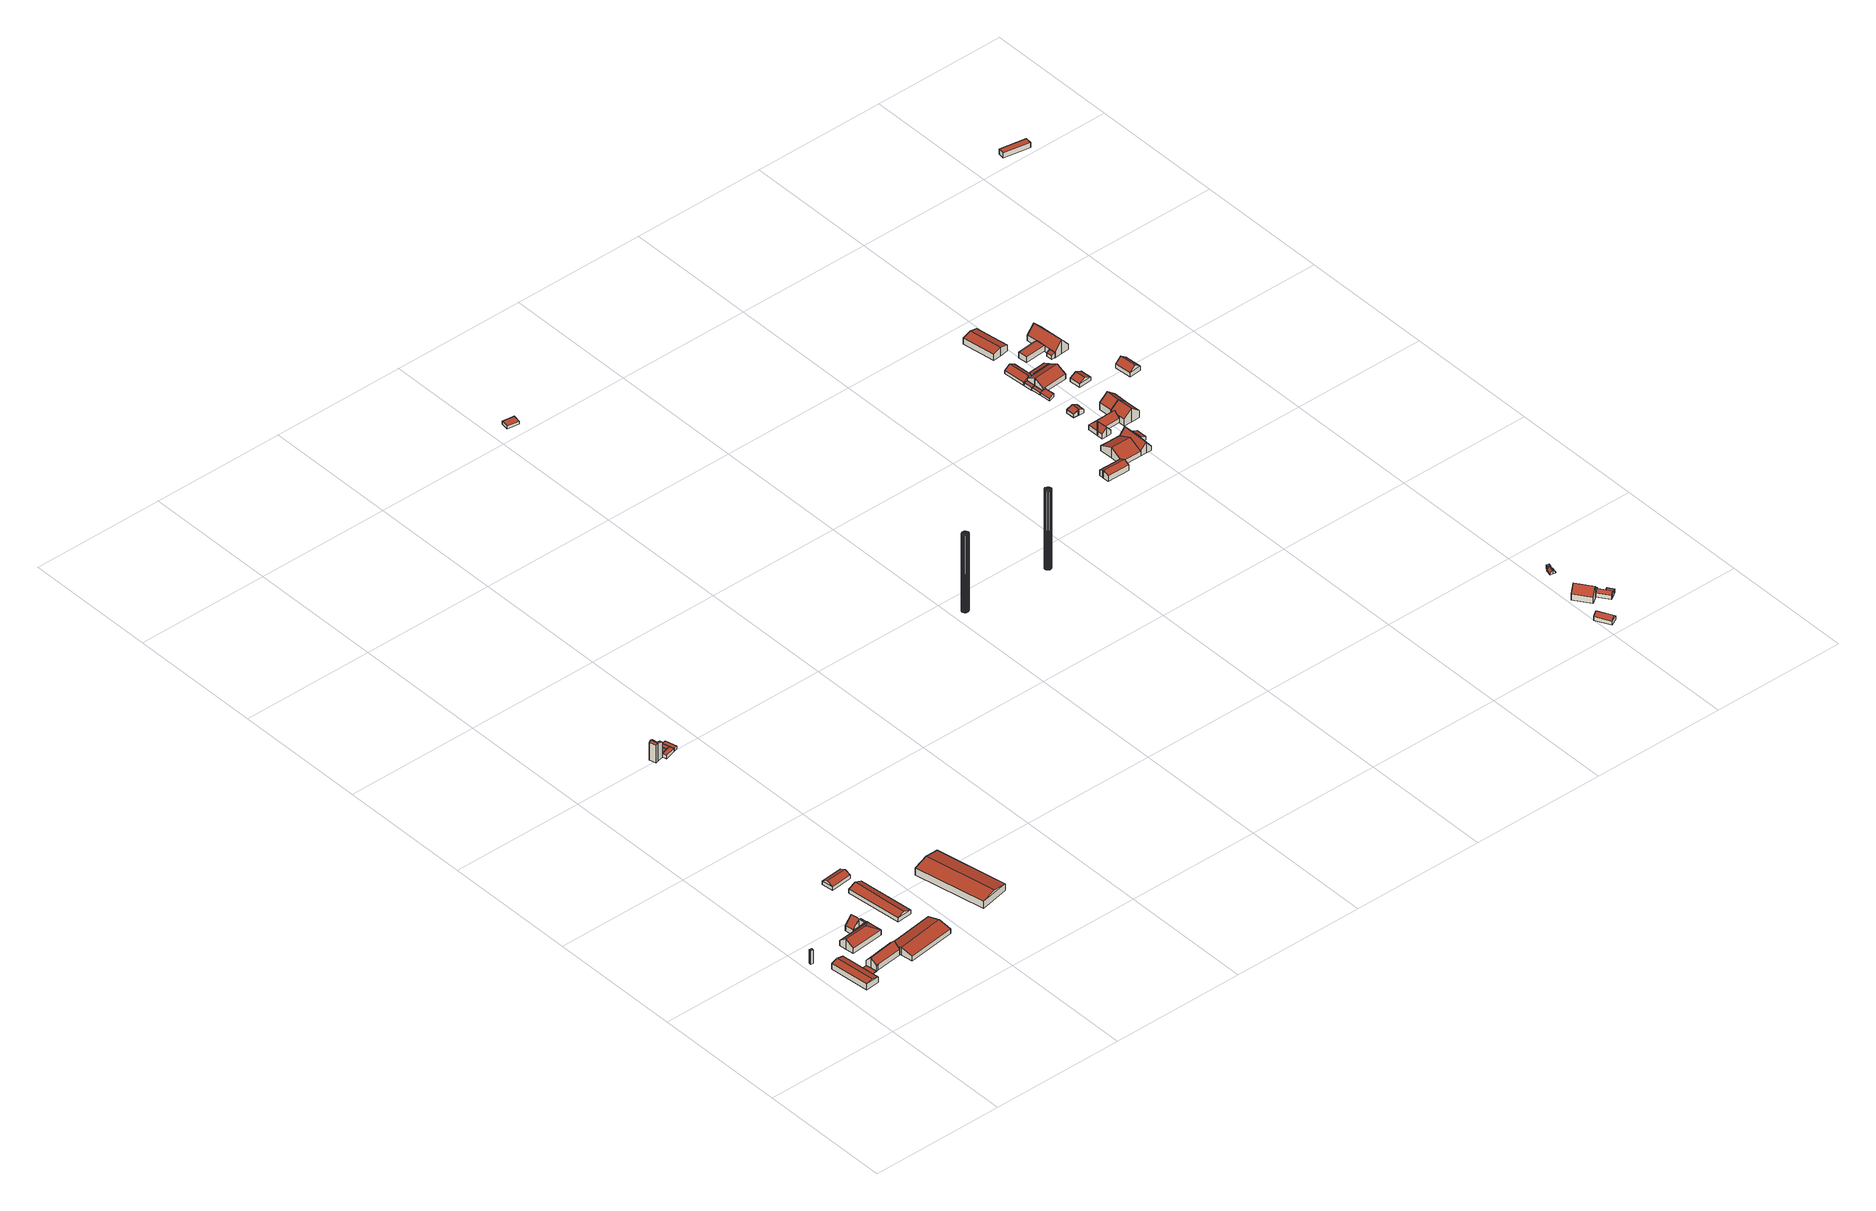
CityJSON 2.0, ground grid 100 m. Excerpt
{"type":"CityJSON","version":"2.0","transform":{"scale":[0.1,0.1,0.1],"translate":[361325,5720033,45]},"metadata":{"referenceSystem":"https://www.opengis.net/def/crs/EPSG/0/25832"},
"CityObjects":{
"building1":{"type":"Building","attributes":{"Geometrietyp2DReferenz":"3000","Gemeindeschluessel":"05513000","function":"31001_2140","roofType":"1000","measuredHeight":10.95},"address":[{"country":"Germany","locality":"Gelsenkirchen","thoroughfareNumber":"322","thoroughfareName":"Buerelterstraße"}],"geometry":[{"type":"Solid","lod":"2","boundaries":[[[[0,1,2,3]],[[4,5,1,0]],[[6,7,5,4]],[[3,2,7,6]],[[4,0,3,6]],[[1,5,7,2]]]],"semantics":{"surfaces":[{"type":"WallSurface"},{"type":"RoofSurface"},{"type":"GroundSurface"}],"values":[[0,0,0,0,1,2]]}}]},
"building2":{"type":"Building","attributes":{"Geometrietyp2DReferenz":"3000","Gemeindeschluessel":"05513000","function":"31001_2720","roofType":"3100","measuredHeight":5.93},"address":[{"country":"Germany","locality":"Gelsenkirchen","thoroughfareNumber":"322","thoroughfareName":"Buerelterstraße"}],"geometry":[{"type":"Solid","lod":"2","boundaries":[[[[8,9,10,11]],[[12,13,9,8]],[[14,15,13,12]],[[11,10,15,14]],[[8,16,12]],[[14,17,11]],[[11,17,16,8]],[[12,16,17,14]],[[9,13,15,10]]]],"semantics":{"surfaces":[{"type":"WallSurface"},{"type":"RoofSurface"},{"type":"GroundSurface"}],"values":[[0,0,0,0,0,0,1,1,2]]}}]},
"building3":{"type":"Building","attributes":{"Geometrietyp2DReferenz":"3000","Gemeindeschluessel":"05513000","function":"31001_2720","roofType":"9999","measuredHeight":0.287},"address":[{"country":"Germany","locality":"Gelsenkirchen","thoroughfareNumber":"322","thoroughfareName":"Buerelterstraße"}],"geometry":[{"type":"Solid","lod":"2","boundaries":[[[[18,19,20,21]],[[19,22,23,20]],[[18,24,22,19]],[[21,25,24,18]],[[20,23,25,21]],[[22,24,25,23]]]],"semantics":{"surfaces":[{"type":"RoofSurface"},{"type":"WallSurface"},{"type":"GroundSurface"}],"values":[[0,1,1,1,1,2]]}}]},
"building4":{"type":"Building","attributes":{"Geometrietyp2DReferenz":"3000","Gemeindeschluessel":"05513000","function":"31001_2720","roofType":"3100","measuredHeight":8.78},"address":[{"country":"Germany","locality":"Gelsenkirchen","thoroughfareNumber":"322","thoroughfareName":"Buerelterstraße"}],"geometry":[{"type":"Solid","lod":"2","boundaries":[[[[26,27,22,28]],[[29,23,27,26]],[[30,31,23,29]],[[32,33,31,30]],[[34,35,33,32]],[[36,37,35,34]],[[38,39,37,36]],[[28,22,39,38]],[[32,30,29,26,34]],[[28,38,36,34,26]],[[27,23,31,33,35,37,39,22]]]],"semantics":{"surfaces":[{"type":"WallSurface"},{"type":"RoofSurface"},{"type":"GroundSurface"}],"values":[[0,0,0,0,0,0,0,0,1,1,2]]}}]},
"building5":{"type":"Building","attributes":{"name":"Hollmann","Gemeindeschluessel":"05513000","Geometrietyp2DReferenz":"3000","function":"31001_1220"},"address":[{"country":"Germany","locality":"Gelsenkirchen","thoroughfareNumber":"322","thoroughfareName":"Buerelterstraße"}],"children":["building5-1","building5-2","building5-3"]},
"building5-1":{"type":"BuildingPart","attributes":{"roofType":"5000","measuredHeight":8.49,"storeysAboveGround":2},"parents":["building5"],"geometry":[{"type":"Solid","lod":"2","boundaries":[[[[40,41,42,43]],[[44,45,41,40]],[[46,47,45,44]],[[48,49,50,51]],[[43,42,49,48]],[[40,43,48,52]],[[48,51,52]],[[51,46,44,40,52]],[[41,45,47,50,49,42]],[[51,50,47,46]]]],"semantics":{"surfaces":[{"type":"WallSurface"},{"type":"RoofSurface"},{"type":"GroundSurface"},{"type":"ClosureSurface"}],"values":[[0,0,0,0,0,1,1,1,2,3]]}}]},
"building5-2":{"type":"BuildingPart","attributes":{"roofType":"1000","measuredHeight":4.03,"storeysAboveGround":2},"parents":["building5"],"geometry":[{"type":"MultiSurface","lod":"2","boundaries":[[[53,54,47,46]],[[55,56,57,58]],[[59,60,56,55]],[[51,50,60,59]],[[59,55,58,53,46,51]],[[54,57,56,60,50,47]],[[61,58,57,62]],[[53,61,62,54]],[[46,47,50,51]]],"semantics":{"surfaces":[{"type":"WallSurface"},{"type":"RoofSurface"},{"type":"GroundSurface"},{"type":"ClosureSurface"}],"values":[0,0,0,0,1,2,3,3,3]}}]},
"building5-3":{"type":"BuildingPart","attributes":{"roofType":"3100","measuredHeight":10,"storeysAboveGround":2},"parents":["building5"],"geometry":[{"type":"MultiSurface","lod":"2","boundaries":[[[63,64,65,66]],[[67,68,64,63]],[[69,70,68,67]],[[71,57,70,69]],[[66,65,54,72]],[[71,69,67,63,73]],[[66,72,73,63]],[[64,68,70,57,62,54,65]],[[71,73,61,58]],[[58,61,62,57]],[[73,72,53,61]],[[62,61,53,54]]],"semantics":{"surfaces":[{"type":"WallSurface"},{"type":"RoofSurface"},{"type":"GroundSurface"},{"type":"ClosureSurface"}],"values":[0,0,0,0,0,1,1,2,0,3,0,3]}}]},
"building6":{"type":"Building","attributes":{"Geometrietyp2DReferenz":"3000","Gemeindeschluessel":"05513000","function":"31001_1220","roofType":"1000","measuredHeight":1.54},"address":[{"country":"Germany","locality":"Gelsenkirchen","thoroughfareNumber":"322","thoroughfareName":"Buerelterstraße"}],"geometry":[{"type":"Solid","lod":"2","boundaries":[[[[74,75,76,77]],[[78,79,75,74]],[[80,81,79,78]],[[82,83,81,80]],[[84,85,83,82]],[[77,76,85,84]],[[82,80,78,74,77,84]],[[75,79,81,83,85,76]]]],"semantics":{"surfaces":[{"type":"WallSurface"},{"type":"RoofSurface"},{"type":"GroundSurface"}],"values":[[0,0,0,0,0,0,1,2]]}}]},
"building7":{"type":"Building","attributes":{"Geometrietyp2DReferenz":"3000","Gemeindeschluessel":"05513000","function":"31001_2720","roofType":"3100","measuredHeight":6.19},"address":[{"country":"Germany","locality":"Gelsenkirchen","thoroughfareNumber":"322","thoroughfareName":"Buerelterstraße"}],"geometry":[{"type":"Solid","lod":"2","boundaries":[[[[86,87,88,89]],[[90,91,87,86]],[[92,93,91,90]],[[94,95,93,92]],[[96,97,95,94]],[[98,99,97,96]],[[100,101,99,98]],[[89,88,101,100]],[[94,92,90,86,89,96]],[[100,98,96,89]],[[87,91,93,95,97,99,101,88]]]],"semantics":{"surfaces":[{"type":"WallSurface"},{"type":"RoofSurface"},{"type":"GroundSurface"}],"values":[[0,0,0,0,0,0,0,0,1,1,2]]}}]},
"building8":{"type":"Building","attributes":{"Geometrietyp2DReferenz":"3000","Gemeindeschluessel":"05513000","function":"31001_2720","roofType":"3100","measuredHeight":5.24},"address":[{"country":"Germany","locality":"Gelsenkirchen","thoroughfareNumber":"322","thoroughfareName":"Buerelterstraße"}],"geometry":[{"type":"Solid","lod":"2","boundaries":[[[[102,103,104,105]],[[106,107,103,102]],[[108,109,107,106]],[[105,104,109,108]],[[102,110,106]],[[108,111,105]],[[105,111,110,102]],[[106,110,111,108]],[[103,107,109,104]]]],"semantics":{"surfaces":[{"type":"WallSurface"},{"type":"RoofSurface"},{"type":"GroundSurface"}],"values":[[0,0,0,0,0,0,1,1,2]]}}]},
"building9":{"type":"Building","attributes":{"Geometrietyp2DReferenz":"3000","Gemeindeschluessel":"05513000","function":"31001_2720","roofType":"3100","measuredHeight":5.08},"address":[{"country":"Germany","locality":"Gelsenkirchen","thoroughfareNumber":"322","thoroughfareName":"Buerelterstraße"}],"geometry":[{"type":"Solid","lod":"2","boundaries":[[[[112,113,114,115]],[[116,117,113,112]],[[118,119,117,116]],[[115,114,119,118]],[[112,120,116]],[[118,121,115]],[[115,121,120,112]],[[116,120,121,118]],[[113,117,119,114]]]],"semantics":{"surfaces":[{"type":"WallSurface"},{"type":"RoofSurface"},{"type":"GroundSurface"}],"values":[[0,0,0,0,0,0,1,1,2]]}}]},
"building10":{"type":"Building","attributes":{"Geometrietyp2DReferenz":"3000","Gemeindeschluessel":"05513000","function":"31001_2720","roofType":"3100","measuredHeight":7.83,"storeysAboveGround":1},"address":[{"country":"Germany","locality":"Gelsenkirchen","thoroughfareNumber":"322","thoroughfareName":"Buerelterstraße"}],"geometry":[{"type":"Solid","lod":"2","boundaries":[[[[122,123,124,125]],[[126,127,123,122]],[[128,129,127,126]],[[125,124,129,128]],[[122,130,126]],[[128,131,125]],[[125,131,130,122]],[[126,130,131,128]],[[123,127,129,124]]]],"semantics":{"surfaces":[{"type":"WallSurface"},{"type":"RoofSurface"},{"type":"GroundSurface"}],"values":[[0,0,0,0,0,0,1,1,2]]}}]},
"building11":{"type":"Building","attributes":{"Geometrietyp2DReferenz":"3000","Gemeindeschluessel":"05513000","function":"31001_2723","roofType":"3100","measuredHeight":14.9,"storeysAboveGround":1},"address":[{"country":"Germany","locality":"Gelsenkirchen","thoroughfareNumber":"322","thoroughfareName":"Buerelterstraße"}],"geometry":[{"type":"Solid","lod":"2","boundaries":[[[[132,133,134,135]],[[136,137,133,132]],[[138,139,137,136]],[[140,141,139,138]],[[142,143,141,140]],[[144,145,143,142]],[[146,147,145,144]],[[135,134,147,146]],[[136,132,135,138]],[[146,144,142,140,138,135]],[[133,137,139,141,143,145,147,134]]]],"semantics":{"surfaces":[{"type":"WallSurface"},{"type":"RoofSurface"},{"type":"GroundSurface"}],"values":[[0,0,0,0,0,0,0,0,1,1,2]]}}]},
"building12":{"type":"Building","attributes":{"Geometrietyp2DReferenz":"3000","Gemeindeschluessel":"05513000","function":"31001_2723","roofType":"1000","measuredHeight":2.64,"storeysAboveGround":1},"address":[{"country":"Germany","locality":"Gelsenkirchen","thoroughfareNumber":"322","thoroughfareName":"Buerelterstraße"}],"geometry":[{"type":"Solid","lod":"2","boundaries":[[[[148,149,150,151]],[[152,153,149,148]],[[154,155,153,152]],[[151,150,155,154]],[[152,148,151,154]],[[149,153,155,150]]]],"semantics":{"surfaces":[{"type":"WallSurface"},{"type":"RoofSurface"},{"type":"GroundSurface"}],"values":[[0,0,0,0,1,2]]}}]},
"building13":{"type":"Building","attributes":{"Geometrietyp2DReferenz":"3000","Gemeindeschluessel":"05513000","function":"31001_2724","roofType":"1000","measuredHeight":2.58,"storeysAboveGround":1},"address":[{"country":"Germany","locality":"Gelsenkirchen","thoroughfareNumber":"322","thoroughfareName":"Buerelterstraße"}],"geometry":[{"type":"Solid","lod":"2","boundaries":[[[[156,157,158,159]],[[160,161,157,156]],[[162,163,161,160]],[[148,164,163,162]],[[151,165,164,148]],[[159,158,165,151]],[[148,162,160,156,159,151]],[[157,161,163,164,165,158]]]],"semantics":{"surfaces":[{"type":"WallSurface"},{"type":"RoofSurface"},{"type":"GroundSurface"}],"values":[[0,0,0,0,0,0,1,2]]}}]},
"building14":{"type":"Building","attributes":{"Geometrietyp2DReferenz":"3000","Gemeindeschluessel":"05513000","function":"51009_1610","roofType":"1000","measuredHeight":2.63},"geometry":[{"type":"Solid","lod":"2","boundaries":[[[[156,166,167,160]],[[168,169,166,156]],[[170,171,169,168]],[[172,173,171,170]],[[162,174,173,172]],[[160,167,174,162]],[[172,170,168,156,160,162]],[[166,169,171,173,174,167]]]],"semantics":{"surfaces":[{"type":"WallSurface"},{"type":"RoofSurface"},{"type":"GroundSurface"}],"values":[[0,0,0,0,0,0,1,2]]}}]},
"building15":{"type":"Building","attributes":{"Geometrietyp2DReferenz":"3000","Gemeindeschluessel":"05513000","function":"31001_2723","roofType":"1000","measuredHeight":2.62,"storeysAboveGround":1},"address":[{"country":"Germany","locality":"Gelsenkirchen","thoroughfareNumber":"322","thoroughfareName":"Buerelterstraße"}],"geometry":[{"type":"Solid","lod":"2","boundaries":[[[[168,175,176,177]],[[156,157,175,168]],[[159,158,157,156]],[[177,176,158,159]],[[156,168,177,159]],[[175,157,158,176]]]],"semantics":{"surfaces":[{"type":"WallSurface"},{"type":"RoofSurface"},{"type":"GroundSurface"}],"values":[[0,0,0,0,1,2]]}}]},
"building16":{"type":"Building","attributes":{"Geometrietyp2DReferenz":"3000","Gemeindeschluessel":"05513000","function":"51009_1610","roofType":"1000","measuredHeight":2.69},"geometry":[{"type":"Solid","lod":"2","boundaries":[[[[178,179,180,181]],[[170,171,179,178]],[[168,169,171,170]],[[177,182,169,168]],[[181,180,182,177]],[[168,170,178,181,177]],[[179,171,169,182,180]]]],"semantics":{"surfaces":[{"type":"WallSurface"},{"type":"RoofSurface"},{"type":"GroundSurface"}],"values":[[0,0,0,0,0,1,2]]}}]},
"building17":{"type":"Building","attributes":{"Geometrietyp2DReferenz":"1000","Gemeindeschluessel":"05513000","function":"51002_1251","roofType":"1000","measuredHeight":62.18},"geometry":[{"type":"Solid","lod":"2","boundaries":[[[[183,184,185]],[[184,186,185]],[[187,188,183]],[[188,184,183]],[[189,190,187]],[[190,188,187]],[[191,192,189]],[[192,190,189]],[[193,194,191]],[[194,192,191]],[[195,196,193]],[[196,194,193]],[[197,198,195]],[[198,196,195]],[[199,200,197]],[[200,198,197]],[[201,202,199]],[[202,200,199]],[[203,204,201]],[[204,202,201]],[[205,206,203]],[[206,204,203]],[[207,208,205]],[[208,206,205]],[[209,210,207]],[[210,208,207]],[[211,212,209]],[[212,210,209]],[[213,214,211]],[[214,212,211]],[[215,216,213]],[[216,214,213]],[[217,218,215]],[[218,216,215]],[[219,220,217]],[[220,218,217]],[[221,222,219]],[[222,220,219]],[[185,186,221]],[[186,222,221]],[[198,200,196]],[[200,202,196]],[[202,204,196]],[[204,206,196]],[[206,208,196]],[[208,210,196]],[[210,212,196]],[[212,214,196]],[[214,216,196]],[[216,218,196]],[[218,220,196]],[[220,222,196]],[[222,186,196]],[[186,184,196]],[[184,188,196]],[[188,190,196]],[[190,192,196]],[[192,194,196]],[[199,197,201]],[[197,195,201]],[[195,193,201]],[[193,191,201]],[[191,189,201]],[[189,187,201]],[[187,183,201]],[[183,185,201]],[[185,221,201]],[[221,219,201]],[[219,217,201]],[[217,215,201]],[[215,213,201]],[[213,211,201]],[[211,209,201]],[[209,207,201]],[[207,205,201]],[[205,203,201]]]],"semantics":{"surfaces":[{"type":"WallSurface"},{"type":"GroundSurface"},{"type":"RoofSurface"}],"values":[[0,0,0,0,0,0,0,0,0,0,0,0,0,0,0,0,0,0,0,0,0,0,0,0,0,0,0,0,0,0,0,0,0,0,0,0,0,0,0,0,1,1,1,1,1,1,1,1,1,1,1,1,1,1,1,1,1,1,2,2,2,2,2,2,2,2,2,2,2,2,2,2,2,2,2,2]]}}]},
"building18":{"type":"Building","attributes":{"Geometrietyp2DReferenz":"3000","Gemeindeschluessel":"05513000","function":"31001_2720","roofType":"1000","measuredHeight":2.17},"address":[{"country":"Germany","locality":"Gelsenkirchen","thoroughfareNumber":"24","thoroughfareName":"Greitenhuck"}],"geometry":[{"type":"Solid","lod":"2","boundaries":[[[[223,224,225,226]],[[227,228,224,223]],[[229,230,228,227]],[[231,232,230,229]],[[226,225,232,231]],[[229,227,223,226,231]],[[224,228,230,232,225]]]],"semantics":{"surfaces":[{"type":"WallSurface"},{"type":"RoofSurface"},{"type":"GroundSurface"}],"values":[[0,0,0,0,0,1,2]]}}]},
"building19":{"type":"Building","attributes":{"Geometrietyp2DReferenz":"1000","Gemeindeschluessel":"05513000","function":"51002_1251","roofType":"1000","measuredHeight":63.27},"geometry":[{"type":"Solid","lod":"2","boundaries":[[[[233,234,235]],[[234,236,235]],[[237,238,233]],[[238,234,233]],[[239,240,237]],[[240,238,237]],[[241,242,239]],[[242,240,239]],[[243,244,241]],[[244,242,241]],[[245,246,243]],[[246,244,243]],[[247,248,245]],[[248,246,245]],[[249,250,247]],[[250,248,247]],[[251,252,249]],[[252,250,249]],[[253,254,251]],[[254,252,251]],[[255,256,253]],[[256,254,253]],[[257,258,255]],[[258,256,255]],[[259,260,257]],[[260,258,257]],[[261,262,259]],[[262,260,259]],[[263,264,261]],[[264,262,261]],[[265,266,267]],[[267,266,263]],[[266,264,263]],[[268,265,267]],[[269,270,268]],[[270,265,268]],[[271,272,269]],[[272,270,269]],[[235,236,271]],[[236,272,271]],[[236,234,272]],[[234,238,272]],[[238,240,272]],[[240,242,272]],[[242,244,272]],[[244,246,272]],[[246,248,272]],[[248,250,272]],[[250,252,272]],[[252,254,272]],[[254,256,272]],[[256,258,272]],[[258,260,272]],[[260,262,272]],[[262,264,272]],[[264,266,272]],[[266,265,272]],[[265,270,272]],[[233,235,237]],[[235,271,237]],[[271,269,237]],[[269,268,237]],[[268,267,237]],[[267,263,237]],[[263,261,237]],[[261,259,237]],[[259,257,237]],[[257,255,237]],[[255,253,237]],[[253,251,237]],[[251,249,237]],[[249,247,237]],[[247,245,237]],[[245,243,237]],[[243,241,237]],[[241,239,237]]]],"semantics":{"surfaces":[{"type":"WallSurface"},{"type":"GroundSurface"},{"type":"RoofSurface"}],"values":[[0,0,0,0,0,0,0,0,0,0,0,0,0,0,0,0,0,0,0,0,0,0,0,0,0,0,0,0,0,0,0,0,0,0,0,0,0,0,0,0,1,1,1,1,1,1,1,1,1,1,1,1,1,1,1,1,1,1,2,2,2,2,2,2,2,2,2,2,2,2,2,2,2,2,2,2]]}}]},
"building20":{"type":"Building","attributes":{"Geometrietyp2DReferenz":"3000","Gemeindeschluessel":"05513000","function":"31001_2724","roofType":"3100","measuredHeight":6.52,"storeysAboveGround":1},"address":[{"country":"Germany","locality":"Gelsenkirchen","thoroughfareNumber":"99a","thoroughfareName":"Oberscholvener Straße"}],"geometry":[{"type":"Solid","lod":"2","boundaries":[[[[273,274,275,276]],[[277,278,274,273]],[[279,280,278,277]],[[281,282,280,279]],[[283,284,282,281]],[[285,286,284,283]],[[287,288,286,285]],[[276,275,288,287]],[[276,287,285,273]],[[283,281,279,277,273,285]],[[274,278,280,282,284,286,288,275]]]],"semantics":{"surfaces":[{"type":"WallSurface"},{"type":"RoofSurface"},{"type":"GroundSurface"}],"values":[[0,0,0,0,0,0,0,0,1,1,2]]}}]},
"building21":{"type":"Building","attributes":{"Geometrietyp2DReferenz":"3000","Gemeindeschluessel":"05513000","function":"31001_2724","roofType":"3100","measuredHeight":8.68,"storeysAboveGround":1},"address":[{"country":"Germany","locality":"Gelsenkirchen","thoroughfareNumber":"99a","thoroughfareName":"Oberscholvener Straße"}],"geometry":[{"type":"Solid","lod":"2","boundaries":[[[[281,289,290,291]],[[292,293,289,281]],[[294,295,293,292]],[[296,297,295,294]],[[298,299,297,296]],[[300,301,299,298]],[[302,303,301,300]],[[291,290,303,302]],[[281,291,302,300,292]],[[298,296,294,292,300]],[[289,293,295,297,299,301,303,290]]]],"semantics":{"surfaces":[{"type":"WallSurface"},{"type":"RoofSurface"},{"type":"GroundSurface"}],"values":[[0,0,0,0,0,0,0,0,1,1,2]]}}]},
"building22":{"type":"Building","attributes":{"Geometrietyp2DReferenz":"3000","Gemeindeschluessel":"05513000","function":"31001_2726","roofType":"3100","measuredHeight":8.7,"storeysAboveGround":1},"address":[{"country":"Germany","locality":"Gelsenkirchen","thoroughfareNumber":"99a","thoroughfareName":"Oberscholvener Straße"}],"geometry":[{"type":"Solid","lod":"2","boundaries":[[[[302,303,304,305]],[[298,299,303,302]],[[306,307,299,298]],[[308,309,307,306]],[[310,311,309,308]],[[312,313,311,310]],[[314,315,313,312]],[[305,304,315,314]],[[298,302,305,306]],[[314,312,310,308,306,305]],[[303,299,307,309,311,313,315,304]]]],"semantics":{"surfaces":[{"type":"WallSurface"},{"type":"RoofSurface"},{"type":"GroundSurface"}],"values":[[0,0,0,0,0,0,0,0,1,1,2]]}}]},
"building23":{"type":"Building","attributes":{"Gemeindeschluessel":"05513000","Geometrietyp2DReferenz":"3000","function":"31001_2724"},"address":[{"country":"Germany","locality":"Gelsenkirchen","thoroughfareNumber":"99a","thoroughfareName":"Oberscholvener Straße"}],"children":["building23-1","building23-2"]},
"building23-1":{"type":"BuildingPart","attributes":{"roofType":"5000","measuredHeight":7.24,"storeysAboveGround":1},"parents":["building23"],"geometry":[{"type":"Solid","lod":"2","boundaries":[[[[316,317,318,319]],[[320,321,317,316]],[[322,323,321,320]],[[324,325,323,322]],[[326,327,325,324]],[[328,329,327,326]],[[324,322,320,316,330]],[[316,319,330]],[[319,328,326,324,330]],[[318,317,321,323,325,327,329]],[[319,318,329,328]]]],"semantics":{"surfaces":[{"type":"WallSurface"},{"type":"RoofSurface"},{"type":"GroundSurface"},{"type":"ClosureSurface"}],"values":[[0,0,0,0,0,0,1,1,1,2,3]]}}]},
"building23-2":{"type":"BuildingPart","attributes":{"roofType":"5000","measuredHeight":7.24,"storeysAboveGround":1},"parents":["building23"],"geometry":[{"type":"Solid","lod":"2","boundaries":[[[[331,332,329,328]],[[333,334,332,331]],[[335,336,334,333]],[[319,318,336,335]],[[333,331,328,330]],[[328,319,330]],[[319,335,333,330]],[[329,332,334,336,318]],[[328,329,318,319]]]],"semantics":{"surfaces":[{"type":"WallSurface"},{"type":"RoofSurface"},{"type":"GroundSurface"},{"type":"ClosureSurface"}],"values":[[0,0,0,0,1,1,1,2,3]]}}]},
"building24":{"type":"Building","attributes":{"Geometrietyp2DReferenz":"3000","Gemeindeschluessel":"05513000","function":"51009_1610","roofType":"2100","measuredHeight":3.5},"geometry":[{"type":"Solid","lod":"2","boundaries":[[[[337,338,339,340]],[[341,342,338,337]],[[343,344,342,341]],[[340,339,344,343]],[[341,337,340,343]],[[338,342,344,339]]]],"semantics":{"surfaces":[{"type":"WallSurface"},{"type":"RoofSurface"},{"type":"GroundSurface"}],"values":[[0,0,0,0,1,2]]}}]},
"building25":{"type":"Building","attributes":{"Geometrietyp2DReferenz":"3000","Gemeindeschluessel":"05513000","function":"51009_1610","roofType":"2100","measuredHeight":4.26},"geometry":[{"type":"Solid","lod":"2","boundaries":[[[[345,313,346,347]],[[348,311,313,345]],[[349,350,311,348]],[[347,346,350,349]],[[348,345,347,349]],[[313,311,350,346]]]],"semantics":{"surfaces":[{"type":"WallSurface"},{"type":"RoofSurface"},{"type":"GroundSurface"}],"values":[[0,0,0,0,1,2]]}}]},
"building26":{"type":"Building","attributes":{"Geometrietyp2DReferenz":"3000","Gemeindeschluessel":"05513000","function":"31001_2720","roofType":"3100","measuredHeight":5.43},"address":[{"country":"Germany","locality":"Gelsenkirchen","thoroughfareNumber":"86","thoroughfareName":"Oberscholvener Straße"}],"geometry":[{"type":"Solid","lod":"2","boundaries":[[[[351,352,353,354]],[[355,356,352,351]],[[357,358,356,355]],[[354,353,358,357]],[[351,359,355]],[[357,360,354]],[[354,360,359,351]],[[355,359,360,357]],[[352,356,358,353]]]],"semantics":{"surfaces":[{"type":"WallSurface"},{"type":"RoofSurface"},{"type":"GroundSurface"}],"values":[[0,0,0,0,0,0,1,1,2]]}}]},
"building27":{"type":"Building","attributes":{"Geometrietyp2DReferenz":"3000","Gemeindeschluessel":"05513000","function":"31001_2724","roofType":"3100","measuredHeight":4.57,"storeysAboveGround":1},"address":[{"country":"Germany","locality":"Gelsenkirchen","thoroughfareNumber":"99a","thoroughfareName":"Oberscholvener Straße"}],"geometry":[{"type":"Solid","lod":"2","boundaries":[[[[361,362,363,364]],[[365,366,362,361]],[[367,368,366,365]],[[369,370,368,367]],[[371,372,370,369]],[[373,374,372,371]],[[375,376,374,373]],[[364,363,376,375]],[[369,367,365,361,364,371]],[[375,373,371,364]],[[362,366,368,370,372,374,376,363]]]],"semantics":{"surfaces":[{"type":"WallSurface"},{"type":"RoofSurface"},{"type":"GroundSurface"}],"values":[[0,0,0,0,0,0,0,0,1,1,2]]}}]},
"building28":{"type":"Building","attributes":{"Gemeindeschluessel":"05513000","Geometrietyp2DReferenz":"3000","function":"31001_2726"},"address":[{"country":"Germany","locality":"Gelsenkirchen","thoroughfareNumber":"99c","thoroughfareName":"Oberscholvener Straße"}],"children":["building28-1","building28-2"]},
"building28-1":{"type":"BuildingPart","attributes":{"roofType":"2100","measuredHeight":2.8,"storeysAboveGround":1},"parents":["building28"],"geometry":[{"type":"MultiSurface","lod":"2","boundaries":[[[377,378,379,380]],[[381,382,378,377]],[[383,384,382,381]],[[377,380,383,381]],[[379,378,382,384]],[[385,383,380,379,386]],[[383,385,386,384]]],"semantics":{"surfaces":[{"type":"WallSurface"},{"type":"RoofSurface"},{"type":"GroundSurface"},{"type":"ClosureSurface"}],"values":[0,0,0,1,2,0,3]}}]},
"building28-2":{"type":"BuildingPart","attributes":{"roofType":"1000","measuredHeight":1.78,"storeysAboveGround":1},"parents":["building28"],"geometry":[{"type":"Solid","lod":"2","boundaries":[[[[387,388,384,383]],[[389,390,388,387]],[[385,386,390,389]],[[389,387,383,385]],[[388,390,386,384]],[[385,383,384,386]]]],"semantics":{"surfaces":[{"type":"WallSurface"},{"type":"RoofSurface"},{"type":"GroundSurface"},{"type":"ClosureSurface"}],"values":[[0,0,0,1,2,3]]}}]},
"building29":{"type":"Building","attributes":{"Gemeindeschluessel":"05513000","Geometrietyp2DReferenz":"3000","function":"31001_2726"},"address":[{"country":"Germany","locality":"Gelsenkirchen","thoroughfareNumber":"99c","thoroughfareName":"Oberscholvener Straße"}],"children":["building29-1","building29-2"]},
"building29-1":{"type":"BuildingPart","attributes":{"roofType":"3100","measuredHeight":5.08,"storeysAboveGround":1},"parents":["building29"],"geometry":[{"type":"MultiSurface","lod":"2","boundaries":[[[391,392,393,394]],[[395,396,392,391]],[[397,398,396,395]],[[399,400,398,397]],[[401,402,400,399]],[[403,404,402,401]],[[394,393,405,406]],[[394,406,403,401,391]],[[399,397,395,391,401]],[[392,396,398,400,402,404,405,393]],[[403,406,407]],[[405,404,407,406]]],"semantics":{"surfaces":[{"type":"WallSurface"},{"type":"RoofSurface"},{"type":"GroundSurface"},{"type":"ClosureSurface"}],"values":[0,0,0,0,0,0,0,1,1,2,0,3]}}]},
"building29-2":{"type":"BuildingPart","attributes":{"roofType":"1000","measuredHeight":2.37,"storeysAboveGround":1},"parents":["building29"],"geometry":[{"type":"Solid","lod":"2","boundaries":[[[[408,409,404,407]],[[410,411,409,408]],[[406,405,411,410]],[[408,407,406,410]],[[404,409,411,405]],[[406,407,404,405]]]],"semantics":{"surfaces":[{"type":"WallSurface"},{"type":"RoofSurface"},{"type":"GroundSurface"},{"type":"ClosureSurface"}],"values":[[0,0,0,1,2,3]]}}]},
"building30":{"type":"Building","attributes":{"Geometrietyp2DReferenz":"3000","Gemeindeschluessel":"05513000","function":"31001_2724","roofType":"3100","measuredHeight":10.71,"storeysAboveGround":1},"address":[{"country":"Germany","locality":"Gelsenkirchen","thoroughfareNumber":"99a","thoroughfareName":"Oberscholvener Straße"}],"geometry":[{"type":"Solid","lod":"2","boundaries":[[[[412,323,327,413]],[[414,415,323,412]],[[416,417,415,414]],[[418,419,417,416]],[[420,421,419,418]],[[422,423,421,420]],[[413,327,423,422]],[[412,413,422,420,414]],[[418,416,414,420]],[[323,415,417,419,421,423,327]]]],"semantics":{"surfaces":[{"type":"WallSurface"},{"type":"RoofSurface"},{"type":"GroundSurface"}],"values":[[0,0,0,0,0,0,0,1,1,2]]}}]},
"building31":{"type":"Building","attributes":{"name":"Menger","Geometrietyp2DReferenz":"3000","Gemeindeschluessel":"05513000","function":"31001_1010","roofType":"3100","measuredHeight":9.81,"storeysAboveGround":1},"address":[{"country":"Germany","locality":"Gelsenkirchen","thoroughfareNumber":"86","thoroughfareName":"Oberscholvener Straße"}],"geometry":[{"type":"Solid","lod":"2","boundaries":[[[[424,425,426,427]],[[428,429,425,424]],[[430,431,429,428]],[[432,433,431,430]],[[434,435,433,432]],[[436,437,435,434]],[[438,439,437,436]],[[427,426,439,438]],[[428,424,427,430]],[[438,436,434,432,430,427]],[[425,429,431,433,435,437,439,426]]]],"semantics":{"surfaces":[{"type":"WallSurface"},{"type":"RoofSurface"},{"type":"GroundSurface"}],"values":[[0,0,0,0,0,0,0,0,1,1,2]]}}]},
"building32":{"type":"Building","attributes":{"name":"Berkel","Geometrietyp2DReferenz":"3000","Gemeindeschluessel":"05513000","function":"31001_1010","roofType":"3100","measuredHeight":11.04,"storeysAboveGround":1},"address":[{"country":"Germany","locality":"Gelsenkirchen","thoroughfareNumber":"99a","thoroughfareName":"Oberscholvener Straße"}],"geometry":[{"type":"Solid","lod":"2","boundaries":[[[[440,441,442,443]],[[444,445,441,440]],[[446,447,445,444]],[[416,448,447,446]],[[414,449,448,416]],[[412,450,449,414]],[[443,442,450,412]],[[440,443,412,414,444]],[[416,446,444,414]],[[441,445,447,448,449,450,442]]]],"semantics":{"surfaces":[{"type":"WallSurface"},{"type":"RoofSurface"},{"type":"GroundSurface"}],"values":[[0,0,0,0,0,0,0,1,1,2]]}}]},
"building33":{"type":"Building","attributes":{"Geometrietyp2DReferenz":"3000","Gemeindeschluessel":"05513000","function":"31001_2726","roofType":"3100","measuredHeight":8.04,"storeysAboveGround":1},"address":[{"country":"Germany","locality":"Gelsenkirchen","thoroughfareNumber":"99c","thoroughfareName":"Oberscholvener Straße"}],"geometry":[{"type":"Solid","lod":"2","boundaries":[[[[451,452,453,454]],[[455,456,452,451]],[[457,458,456,455]],[[459,460,458,457]],[[461,462,460,459]],[[463,464,462,461]],[[465,466,464,463]],[[467,468,466,465]],[[454,453,468,467]],[[463,461,459,457,455,465]],[[451,454,467,465,455]],[[452,456,458,460,462,464,466,468,453]]]],"semantics":{"surfaces":[{"type":"WallSurface"},{"type":"RoofSurface"},{"type":"GroundSurface"}],"values":[[0,0,0,0,0,0,0,0,0,1,1,2]]}}]},
"building34":{"type":"Building","attributes":{"Gemeindeschluessel":"05513000","Geometrietyp2DReferenz":"3000","function":"31001_2720"},"address":[{"country":"Germany","locality":"Gelsenkirchen","thoroughfareNumber":"86","thoroughfareName":"Oberscholvener Straße"}],"children":["building34-1","building34-2"]},
"building34-1":{"type":"BuildingPart","attributes":{"roofType":"3100","measuredHeight":5.05},"parents":["building34"],"geometry":[{"type":"Solid","lod":"2","boundaries":[[[[469,470,471,472]],[[473,474,470,469]],[[475,476,474,473]],[[477,478,476,475]],[[479,480,478,477]],[[481,482,480,479]],[[483,484,482,481]],[[485,486,487,488]],[[489,490,486,485]],[[472,471,490,489]],[[472,489,485,469]],[[488,483,481,479,477,475,473,469,485]],[[470,474,476,478,480,482,484,487,486,490,471]],[[488,487,484,483]]]],"semantics":{"surfaces":[{"type":"WallSurface"},{"type":"RoofSurface"},{"type":"GroundSurface"},{"type":"ClosureSurface"}],"values":[[0,0,0,0,0,0,0,0,0,0,1,1,2,3]]}}]},
"building34-2":{"type":"BuildingPart","attributes":{"roofType":"1000","measuredHeight":3.28},"parents":["building34"],"geometry":[{"type":"Solid","lod":"2","boundaries":[[[[491,492,484,483]],[[493,494,492,491]],[[488,487,494,493]],[[493,491,483,488]],[[492,494,487,484]],[[483,484,487,488]]]],"semantics":{"surfaces":[{"type":"WallSurface"},{"type":"RoofSurface"},{"type":"GroundSurface"},{"type":"ClosureSurface"}],"values":[[0,0,0,1,2,3]]}}]},
"building35":{"type":"Building","attributes":{"Gemeindeschluessel":"05513000","Geometrietyp2DReferenz":"3000","function":"31001_2720"},"address":[{"country":"Germany","locality":"Gelsenkirchen","thoroughfareNumber":"86","thoroughfareName":"Oberscholvener Straße"}],"children":["building35-1","building35-2"]},
"building35-1":{"type":"BuildingPart","attributes":{"roofType":"3100","measuredHeight":3.32},"parents":["building35"],"geometry":[{"type":"MultiSurface","lod":"2","boundaries":[[[495,496,497,498]],[[499,500,496,495]],[[501,502,500,499]],[[503,504,505,506]],[[507,508,504,503]],[[498,497,508,507]],[[507,503,506,509,498]],[[501,499,495,498,509]],[[496,500,502,510,505,504,508,497]],[[511,510,502,512]],[[509,513,514]],[[501,514,513,511,512]],[[511,515,505,510]],[[509,516,513]],[[513,516,506,515,511]]],"semantics":{"surfaces":[{"type":"WallSurface"},{"type":"RoofSurface"},{"type":"GroundSurface"},{"type":"ClosureSurface"}],"values":[0,0,0,0,0,0,1,1,2,0,0,3,0,0,3]}}]},
"building35-2":{"type":"BuildingPart","attributes":{"roofType":"1000","measuredHeight":2.68},"address":[{"country":"Germany","locality":"Gelsenkirchen","thoroughfareNumber":"86","thoroughfareName":"Oberscholvener Straße"}],"parents":["building35"],"geometry":[{"type":"MultiSurface","lod":"2","boundaries":[[[517,518,519,520]],[[521,515,518,517]],[[520,519,512,522]],[[521,517,520,522]],[[518,515,512,519]],[[521,516,506]],[[514,522,501]],[[513,514,501,512,511]],[[506,516,513,511,515]]],"semantics":{"surfaces":[{"type":"WallSurface"},{"type":"RoofSurface"},{"type":"GroundSurface"},{"type":"ClosureSurface"}],"values":[0,0,0,1,2,0,0,3,3]}}]},
"building36":{"type":"Building","attributes":{"Geometrietyp2DReferenz":"3000","Gemeindeschluessel":"05513000","function":"31001_2726","roofType":"2100","measuredHeight":4.38,"storeysAboveGround":1},"address":[{"country":"Germany","locality":"Gelsenkirchen","thoroughfareNumber":"99c","thoroughfareName":"Oberscholvener Straße"}],"geometry":[{"type":"Solid","lod":"2","boundaries":[[[[523,524,525,526]],[[527,528,524,523]],[[529,530,528,527]],[[526,525,530,529]],[[527,523,526,529]],[[524,528,530,525]]]],"semantics":{"surfaces":[{"type":"WallSurface"},{"type":"RoofSurface"},{"type":"GroundSurface"}],"values":[[0,0,0,0,1,2]]}}]},
"building37":{"type":"Building","attributes":{"Geometrietyp2DReferenz":"3000","Gemeindeschluessel":"05513000","function":"31001_2700","roofType":"3100","measuredHeight":6.54,"storeysAboveGround":1},"address":[{"country":"Germany","locality":"Gelsenkirchen","thoroughfareNumber":"99c","thoroughfareName":"Oberscholvener Straße"}],"geometry":[{"type":"Solid","lod":"2","boundaries":[[[[531,532,533,534]],[[535,536,532,531]],[[537,538,536,535]],[[539,540,538,537]],[[541,542,540,539]],[[543,544,542,541]],[[545,546,544,543]],[[534,533,546,545]],[[537,535,531,539]],[[534,545,543,541,539,531]],[[532,536,538,540,542,544,546,533]]]],"semantics":{"surfaces":[{"type":"WallSurface"},{"type":"RoofSurface"},{"type":"GroundSurface"}],"values":[[0,0,0,0,0,0,0,0,1,1,2]]}}]},
"building38":{"type":"Building","attributes":{"Geometrietyp2DReferenz":"3000","Gemeindeschluessel":"05513000","function":"31001_2724","roofType":"3100","measuredHeight":5.44,"storeysAboveGround":1},"address":[{"country":"Germany","locality":"Gelsenkirchen","thoroughfareNumber":"99c","thoroughfareName":"Oberscholvener Straße"}],"geometry":[{"type":"Solid","lod":"2","boundaries":[[[[547,548,549,550]],[[551,552,548,547]],[[553,554,552,551]],[[550,549,554,553]],[[547,555,551]],[[553,556,550]],[[550,556,555,547]],[[551,555,556,553]],[[548,552,554,549]]]],"semantics":{"surfaces":[{"type":"WallSurface"},{"type":"RoofSurface"},{"type":"GroundSurface"}],"values":[[0,0,0,0,0,0,1,1,2]]}}]},
"building39":{"type":"Building","attributes":{"Geometrietyp2DReferenz":"3000","Gemeindeschluessel":"05513000","function":"31001_2724","roofType":"1000","measuredHeight":4.43,"storeysAboveGround":1},"address":[{"country":"Germany","locality":"Gelsenkirchen","thoroughfareNumber":"99c","thoroughfareName":"Oberscholvener Straße"}],"geometry":[{"type":"Solid","lod":"2","boundaries":[[[[557,558,559,560]],[[561,562,558,557]],[[563,564,562,561]],[[565,566,564,563]],[[560,559,566,565]],[[563,561,557,560,565]],[[558,562,564,566,559]]]],"semantics":{"surfaces":[{"type":"WallSurface"},{"type":"RoofSurface"},{"type":"GroundSurface"}],"values":[[0,0,0,0,0,1,2]]}}]},
"building40":{"type":"Building","attributes":{"Geometrietyp2DReferenz":"3000","Gemeindeschluessel":"05513000","function":"31001_2724","roofType":"2100","measuredHeight":4.19,"storeysAboveGround":1},"address":[{"country":"Germany","locality":"Gelsenkirchen","thoroughfareNumber":"99c","thoroughfareName":"Oberscholvener Straße"}],"geometry":[{"type":"Solid","lod":"2","boundaries":[[[[567,568,569,570]],[[571,572,568,567]],[[573,574,572,571]],[[570,569,574,573]],[[571,567,570,573]],[[568,572,574,569]]]],"semantics":{"surfaces":[{"type":"WallSurface"},{"type":"RoofSurface"},{"type":"GroundSurface"}],"values":[[0,0,0,0,1,2]]}}]},
"building41":{"type":"Building","attributes":{"name":"Werwer","Geometrietyp2DReferenz":"3000","Gemeindeschluessel":"05513000","function":"31001_1210","roofType":"3100","measuredHeight":11.06,"storeysAboveGround":2},"address":[{"country":"Germany","locality":"Gelsenkirchen","thoroughfareNumber":"99c","thoroughfareName":"Oberscholvener Straße"}],"geometry":[{"type":"Solid","lod":"2","boundaries":[[[[575,576,577,578]],[[579,580,576,575]],[[581,582,580,579]],[[583,584,582,581]],[[585,586,584,583]],[[587,588,586,585]],[[589,590,588,587]],[[591,592,590,589]],[[578,577,592,591]],[[581,579,575,578,591,589,583]],[[587,585,583,589]],[[576,580,582,584,586,588,590,592,577]]]],"semantics":{"surfaces":[{"type":"WallSurface"},{"type":"RoofSurface"},{"type":"GroundSurface"}],"values":[[0,0,0,0,0,0,0,0,0,1,1,2]]}}]},
"building42":{"type":"Building","attributes":{"Geometrietyp2DReferenz":"3000","Gemeindeschluessel":"05513000","function":"31001_1010","roofType":"3100","measuredHeight":6.99,"storeysAboveGround":1},"address":[{"country":"Germany","locality":"Gelsenkirchen","thoroughfareNumber":"99b","thoroughfareName":"Oberscholvener Straße"}],"geometry":[{"type":"Solid","lod":"2","boundaries":[[[[593,594,595,596]],[[597,598,594,593]],[[599,600,598,597]],[[596,595,600,599]],[[593,601,597]],[[599,602,596]],[[596,602,601,593]],[[597,601,602,599]],[[594,598,600,595]]]],"semantics":{"surfaces":[{"type":"WallSurface"},{"type":"RoofSurface"},{"type":"GroundSurface"}],"values":[[0,0,0,0,0,0,1,1,2]]}}]},
"building43":{"type":"Building","attributes":{"Geometrietyp2DReferenz":"3000","Gemeindeschluessel":"05513000","function":"31001_2723","roofType":"1000","measuredHeight":3.93,"storeysAboveGround":1},"address":[{"country":"Germany","locality":"Gelsenkirchen","thoroughfareNumber":"179a","thoroughfareName":"Oberscholvener Straße"}],"geometry":[{"type":"Solid","lod":"2","boundaries":[[[[603,604,605,606]],[[607,608,604,603]],[[609,610,608,607]],[[606,605,610,609]],[[607,603,606,609]],[[604,608,610,605]]]],"semantics":{"surfaces":[{"type":"WallSurface"},{"type":"RoofSurface"},{"type":"GroundSurface"}],"values":[[0,0,0,0,1,2]]}}]}
},
"vertices":[
[23,793,184],[23,793,75],[2,795,75],[2,795,184],[22,776,184],[22,776,75],[1,777,184],[1,777,75],
[199,362,125],[199,362,79],[169,663,79],[169,663,125],[98,353,125],[98,353,79],[68,653,125],[68,653,79],[149,358,138],[119,658,138],
[201,440,84],[262,448,84],[249,534,84],[189,525,84],[262,448,81],[249,534,81],[201,440,81],[189,525,81],
[256,491,169],[256,491,81],[262,448,126],[249,534,126],[468,565,126],[468,565,81],[469,560,131],[469,560,81],[474,522,169],[474,522,81],[480,478,126],[480,478,81],[279,451,126],[279,451,81],
[266,741,163],[266,741,78],[272,683,78],[272,683,118],[261,799,118],[261,799,78],[391,810,118],[391,810,78],[525,708,118],[525,708,78],[515,821,78],[515,821,118],[443,757,163],
[390,819,118],[390,819,78],[514,830,118],[514,830,78],[496,829,78],[496,829,118],[514,828,118],[514,828,78],[443,824,118],[443,824,78],
[437,891,178],[437,891,78],[384,886,78],[384,886,120],[490,896,120],[490,896,78],[490,895,120],[490,895,78],[496,829,120],[390,819,120],[443,824,178],
[530,830,95],[530,830,80],[524,898,80],[524,898,95],[514,828,95],[514,828,80],[514,830,95],[514,830,80],[496,829,95],[496,829,80],[490,895,95],[490,895,80],
[482,479,143],[482,479,84],[483,468,84],[483,468,146],[480,478,143],[480,478,84],[469,560,121],[469,560,84],[832,611,121],[832,611,84],[845,519,146],[845,519,84],[858,427,121],[858,427,84],[496,377,121],[496,377,84],
[795,735,118],[795,735,87],[752,1157,87],[752,1157,118],[683,724,118],[683,724,87],[640,1146,118],[640,1146,87],[739,730,140],[696,1152,140],
[581,1234,112],[581,1234,83],[743,1251,83],[743,1251,112],[573,1322,112],[573,1322,83],[735,1338,112],[735,1338,83],[577,1278,134],[739,1294,134],
[1391,514,146],[1391,514,90],[1288,1047,90],[1288,1047,146],[1173,471,146],[1173,471,90],[1069,1004,146],[1069,1004,90],[1282,492,169],[1178,1026,169],
[601,2937,200],[601,2937,59],[617,2942,59],[617,2942,208],[588,2990,200],[588,2990,59],[604,2995,208],[604,2995,59],[620,2999,200],[620,2999,59],[629,2963,200],[629,2963,59],[663,2973,184],[663,2973,59],[667,2956,184],[667,2956,59],
[663,2973,88],[663,2973,61],[654,3009,61],[654,3009,88],[629,2963,88],[629,2963,61],[620,2999,88],[620,2999,61],
[720,2972,88],[720,2972,62],[705,3023,62],[705,3023,88],[695,2965,88],[695,2965,62],[667,2956,88],[667,2956,62],[663,2973,62],[654,3009,62],
[720,2972,61],[695,2965,61],[750,2980,88],[750,2980,61],[758,2947,88],[758,2947,61],[675,2923,88],[675,2923,61],[667,2956,61],
[750,2980,62],[737,3033,62],[737,3033,88],
[787,2956,88],[787,2956,61],[765,3041,61],[765,3041,88],[737,3033,61],
[3016,2795,704],[3016,2795,83],[3013,2788,704],[3013,2788,83],[3020,2802,704],[3020,2802,83],[3027,2806,704],[3027,2806,83],[3034,2809,704],[3034,2809,83],[3042,2809,704],[3042,2809,83],[3049,2806,704],[3049,2806,83],[3056,2802,704],[3056,2802,83],[3060,2795,704],[3060,2795,83],[3063,2788,704],[3063,2788,83],[3063,2780,704],[3063,2780,83],[3060,2773,704],[3060,2773,83],[3056,2766,704],[3056,2766,83],[3049,2762,704],[3049,2762,83],[3042,2759,704],[3042,2759,83],[3034,2759,704],[3034,2759,83],[3027,2762,704],[3027,2762,83],[3020,2766,704],[3020,2766,83],[3016,2773,704],[3016,2773,83],[3013,2780,704],[3013,2780,83],
[2175,6135,47],[2175,6135,25],[2119,6143,25],[2119,6143,47],[2207,6130,47],[2207,6130,25],[2198,6071,47],[2198,6071,25],[2109,6084,47],[2109,6084,25],
[3732,2776,714],[3732,2776,81],[3727,2782,714],[3727,2782,81],[3734,2768,714],[3734,2768,81],[3734,2761,714],[3734,2761,81],[3732,2753,714],[3732,2753,81],[3727,2747,714],[3727,2747,81],[3721,2742,714],[3721,2742,81],[3713,2740,714],[3713,2740,81],[3706,2740,714],[3706,2740,81],[3698,2742,714],[3698,2742,81],[3692,2747,714],[3692,2747,81],[3687,2753,714],[3687,2753,81],[3685,2761,714],[3685,2761,81],[3685,2768,714],[3685,2768,81],[3687,2776,714],[3687,2776,81],[3692,2782,714],[3692,2782,81],[3706,2789,81],[3698,2787,81],[3698,2787,714],[3706,2789,714],[3713,2789,714],[3713,2789,81],[3721,2787,714],[3721,2787,81],
[4562,3208,139],[4562,3208,74],[4562,3168,74],[4562,3168,118],[4563,3221,132],[4563,3221,74],[4563,3249,118],[4563,3249,74],[4733,3247,118],[4733,3247,74],[4733,3227,128],[4733,3227,74],[4733,3206,139],[4733,3206,74],[4732,3166,118],[4732,3166,74],
[4733,3247,72],[4733,3227,72],[4733,3227,109],[4734,3330,159],[4734,3330,72],[4734,3434,109],[4734,3434,72],[4791,3433,109],[4791,3433,72],[4889,3432,109],[4889,3432,72],[4887,3329,159],[4887,3329,72],[4886,3226,109],[4886,3226,72],
[4929,3226,72],[4929,3226,159],[4932,3431,159],[4932,3431,72],[4975,3431,109],[4975,3431,72],[4975,3410,108],[4975,3410,72],[4975,3327,107],[4975,3327,72],[4972,3225,109],[4972,3225,72],
[4814,3640,106],[4814,3640,72],[4815,3560,72],[4815,3560,106],[4999,3645,106],[4999,3645,72],[4999,3642,108],[4999,3642,72],[5000,3604,145],[5000,3604,72],[5001,3564,106],[5001,3564,72],[4886,3562,106],[4886,3562,72],[4850,3601,145],
[4887,3515,106],[4887,3515,72],[4851,3514,145],[4851,3514,72],[4816,3514,106],[4816,3514,72],
[4825,3797,88],[4825,3797,64],[4857,3795,64],[4857,3795,99],[4824,3862,86],[4824,3862,64],[4862,3860,99],[4862,3860,64],
[4975,3327,115],[5015,3327,72],[5015,3327,98],[4975,3410,115],[5015,3410,98],[5015,3410,72],
[6045,28,120],[6045,28,90],[5988,140,90],[5988,140,120],[5992,1,120],[5992,1,90],[5935,113,120],[5935,113,90],[6019,14,144],[5962,126,144],
[4857,3795,105],[4857,3795,63],[4865,3795,63],[4865,3795,109],[4825,3797,90],[4825,3797,63],[4824,3862,90],[4824,3862,63],[4862,3860,107],[4862,3860,63],[4866,3860,109],[4866,3860,63],[4907,3858,90],[4907,3858,63],[4904,3792,90],[4904,3792,63],
[4871,4039,85],[4871,4039,57],[4865,4114,57],[4865,4114,85],[4826,4027,75],[4826,4027,57],[4819,4110,75],[4819,4110,57],[4848,4112,75],[4848,4112,57],
[4814,4185,75],[4814,4185,57],[4842,4187,75],[4842,4187,57],
[4840,4425,105],[4840,4425,54],[4795,4422,54],[4795,4422,78],[4885,4428,78],[4885,4428,54],[4894,4304,78],[4894,4304,54],[4898,4260,78],[4898,4260,54],[4853,4256,105],[4853,4256,54],[4837,4254,95],[4837,4254,54],[4808,4252,54],[4808,4252,78],[4837,4254,78],
[4842,4187,78],[4842,4187,54],[4814,4185,78],[4814,4185,54],
[4999,3642,126],[5001,3564,126],[5063,3643,179],[5063,3643,72],[5127,3645,126],[5127,3645,72],[5130,3522,126],[5130,3522,72],[5066,3520,179],[5066,3520,72],[5002,3517,126],[5002,3517,72],
[6044,242,137],[6044,242,89],[6085,271,89],[6085,271,187],[5962,359,137],[5962,359,89],[6003,388,187],[6003,388,89],[6044,416,137],[6044,416,89],[6118,311,137],[6118,311,89],[6126,300,137],[6126,300,89],[6099,281,169],[6099,281,89],
[4997,3746,126],[4997,3746,69],[4999,3645,69],[4999,3645,126],[5061,3748,179],[5061,3748,69],[5125,3750,126],[5125,3750,69],[5127,3645,69],[5063,3643,69],[4999,3642,69],
[4848,4112,94],[4848,4112,55],[4865,4114,55],[4865,4114,94],[4842,4183,135],[4842,4183,55],[4842,4187,133],[4842,4187,55],[4837,4254,94],[4837,4254,55],[4898,4260,94],[4898,4260,55],[5036,4272,94],[5036,4272,55],[5041,4200,135],[5041,4200,55],[5047,4129,94],[5047,4129,55],
[6119,295,138],[6119,295,88],[6099,281,88],[6099,281,121],[6126,300,131],[6126,300,88],[6118,311,132],[6118,311,88],[6130,319,121],[6130,319,88],[6137,308,121],[6137,308,88],[6136,308,121],[6136,308,88],[6167,263,121],[6167,263,88],[6177,208,138],[6177,208,88],[6195,221,88],[6195,221,121],[6158,196,121],[6158,196,88],
[6185,276,121],[6185,276,88],[6214,234,121],[6214,234,88],
[6021,624,106],[6021,624,98],[6039,620,98],[6039,620,131],[6031,669,106],[6031,669,98],[6037,668,115],[6037,668,98],[6067,661,107],[6067,661,98],[6058,663,98],[6058,663,119],[6057,616,106],[6057,616,98],[6049,665,131],[6049,665,98],[6049,665,101],[6037,668,101],[6049,665,127],[6046,666,127],[6058,663,101],[6051,665,127],
[6062,682,127],[6062,682,101],[6041,687,101],[6041,687,127],[6058,663,127],[6037,668,127],
[5036,4272,97],[5036,4272,53],[5032,4315,53],[5032,4315,79],[4898,4260,97],[4898,4260,53],[4894,4304,79],[4894,4304,53],
[4895,4574,116],[4895,4574,51],[4959,4583,51],[4959,4583,99],[4832,4565,99],[4832,4565,51],[4796,4815,99],[4796,4815,51],[4859,4824,116],[4859,4824,51],[4868,4825,114],[4868,4825,51],[4922,4833,99],[4922,4833,51],[4934,4750,99],[4934,4750,51],
[5154,4011,85],[5154,4011,56],[5148,4095,56],[5148,4095,85],[5055,4005,85],[5055,4005,56],[5050,4088,85],[5050,4088,56],[5105,4008,111],[5099,4091,111],
[5129,4495,96],[5129,4495,51],[5114,4497,51],[5114,4497,96],[5135,4427,96],[5135,4427,51],[4974,4413,96],[4974,4413,51],[4968,4484,96],[4968,4484,51],
[5138,4383,93],[5138,4383,51],[5111,4381,51],[5111,4381,77],[5141,4337,93],[5141,4337,51],[5114,4335,77],[5114,4335,51],
[5135,4427,92],[5135,4427,47],[5138,4383,47],[5138,4383,92],[5129,4495,92],[5129,4495,47],[5123,4580,92],[5123,4580,47],[5182,4585,157],[5182,4585,47],[5242,4589,92],[5242,4589,47],[5260,4346,92],[5260,4346,47],[5201,4341,157],[5201,4341,47],[5141,4337,92],[5141,4337,47],
[5454,3881,92],[5454,3881,58],[5444,4009,58],[5444,4009,92],[5361,3874,92],[5361,3874,58],[5352,4002,92],[5352,4002,58],[5408,3878,128],[5398,4005,128],
[6439,6096,49],[6439,6096,9],[6242,6130,9],[6242,6130,49],[6430,6047,49],[6430,6047,9],[6233,6081,49],[6233,6081,9]
]}
